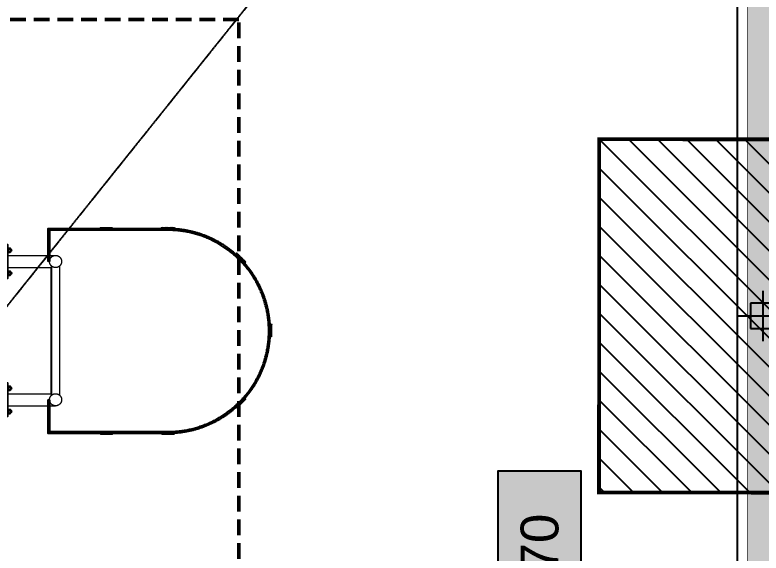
# Model space of a CAD drawing. Header units: centimetres. Extents: x -6122352 to 6876996, y -1694241 to 2592194.
# Drawn here: x 173675 to 176629, y -32541 to -30408 of the extents above; entities that cross this region are included whole.
import ezdxf
from ezdxf.enums import TextEntityAlignment as Align
from ezdxf.xclip import XClip

# ---------------------------------------------------------------- set-up
doc = ezdxf.new("R2010")
doc.units = ezdxf.units.CM
doc.header["$MEASUREMENT"] = 0
doc.header["$XCLIPFRAME"] = 2
doc.header["$PDMODE"] = 66
doc.header["$PDSIZE"] = 100
for name, pattern in [('2. HG-ST XR COL 3A (5V 7V 9V 11V - GF (4M & 5D-E)$0$HIDDEN', [0.375, 0.25, -0.125]), ('AXIS2', [28.574999999999996, 19.05, -3.174999999999999, 3.174999999999999, -3.174999999999999]), ('DASHED2', [0.375, 0.25, -0.125]), ('HIDDEN', [0.375, 0.25, -0.125]), ('XR-Master Plan MONTE CARLO$0$XREF-ROADS LAYOUT PLAN$0$PROPOSED INTERNAL ROAD - Option 01$0$Future road$0$DASHED2', [0.375, 0.25, -0.125])]:
    doc.linetypes.add(name, pattern=pattern)
for name, color, linetype in [('00-XREF', 7, 'Continuous'), ('@MI-FOOTINGS', 7, 'Continuous'), ('@MI-REF LAYER', 7, 'Continuous'), ('@MI-TYPE-02', 6, 'Continuous'), ('B_TH_4', 7, 'Continuous'), ('G-HATCH-COL-WALL', 7, 'Continuous'), ('PANEL-TAGS', 7, 'Continuous')]:
    doc.layers.add(name, color=color, linetype=linetype)
doc.layers.add('08-Compound Wall-2', color=6, linetype='Continuous', lineweight=25, true_color=0xff00ff)
for name, color, linetype, lineweight in [('@ Foundations', 4, 'DASHED2', 50), ('A-ANNO-TEXT', 3, 'Continuous', 25), ('A-FLOR-XREF', 7, 'Continuous', 9), ('A-GRID2', 224, 'AXIS2', 0), ('HARDWARE', 1, 'Continuous', 15)]:
    doc.layers.add(name, color=color, linetype=linetype, lineweight=lineweight)
doc.styles.add('PANELTAG_STYLE', font='arial.ttf')
doc.styles.get("Standard").update_dxf_attribs({"font": 'arial.ttf'})
doc.dimstyles.new('LEADER', dxfattribs={"dimtxt": 0.18, "dimasz": 0.25, "dimexe": 0.18, "dimexo": 0.0625, "dimgap": 0.09, "dimtad": 0, "dimtih": 1, "dimtoh": 1, "dimdec": 4, "dimzin": 0, "dimdsep": 46, "dimtxsty": 'Standard', "dimblk": 'DOT', "dimcen": 0.09, "dimadec": 0, "dimazin": 0, "dimtfac": 1, "dimtdec": 4, "dimtofl": 0, "dimtmove": 0, "dimatfit": 3, "dimldrblk": 'DOT', "dimfxl": 1, "dimtolj": 1, "dimtzin": 0, "dimarcsym": 0})

# ---------------------------------------------------------------- blocks, each defined once
blk = doc.blocks.new('23585-XR-AR-BOUNDARY WALLS AND SETBACKS')
at = {"layer": '08-Compound Wall-2'}
blk.add_lwpolyline([(496495.973413455, 2768983.786159667), (496513.5950819055, 2768967.640515323), (496519.6427699822, 2768974.240856528), (496523.6963717188, 2768978.664658424), (496527.7497715795, 2768983.088258272), (496531.8031700578, 2768987.512056611), (496535.8565700583, 2768991.935856611), (496541.9703225537, 2768998.608210022), (496524.3488342976, 2769014.754286767)], dxfattribs=at)
blk = doc.blocks.new('A$C9d9485f6')
at = {"layer": 'A-ANNO-TEXT', "rotation": 312.4881850805905}
blk.add_blockref('23585-XR-AR-BOUNDARY WALLS AND SETBACKS', (-2377088.534775567, -1504219.252137818), dxfattribs=at)
blk = doc.blocks.new('A$Cbc1183fc')
at = {"layer": 'HARDWARE', "linetype": 'XR-Master Plan MONTE CARLO$0$XREF-ROADS LAYOUT PLAN$0$PROPOSED INTERNAL ROAD - Option 01$0$Future road$0$DASHED2', "ltscale": 0.1}
blk.add_hatch(color=251, dxfattribs=at).paths.add_polyline_path([(2.908533192181494, 4.222381891624536), (1.010416953300592, 4.222381891566329), (1.010416953417007, 14.22390712378547), (2.908533192181494, 14.22390712378547)])
at = {"layer": 'A-GRID2', "color": 251, "linetype": 'XR-Master Plan MONTE CARLO$0$XREF-ROADS LAYOUT PLAN$0$PROPOSED INTERNAL ROAD - Option 01$0$Future road$0$DASHED2', "ltscale": 0.5}
blk.add_line((-47.00038027530536, 9.223144508025143), (106.9078582695802, 9.223144508025143), dxfattribs=at)
at = {"layer": 'HARDWARE', "color": 7, "ltscale": 0.1}
for p, q in [((-44.05500552407466, 12.84869740443537), (-44.68010085099377, 12.22360207769088)), ((-44.68010085099377, 6.222686938242987), (-44.68010085099377, 12.22360207769088)), ((-44.68010085099377, 6.222686938242987), (-44.05500552407466, 5.597591611498501)), ((-44.05500552407466, 12.84869740443537), (-44.05500552407466, 5.597591611498501)), ((-44.05500552407466, 12.84869740443537), (-41.80466234614141, 12.84869740443537)), ((-44.05500552407466, 5.597591611498501), (-41.80466234614141, 5.597591611498501)), ((-40.36631799908355, 14.22390712378547), (-41.80466234614141, 12.78556277696043)), ((-41.80466234614141, 5.660726239264477), (-41.80466234614141, 12.78556277696043)), ((-40.36631799908355, 4.222381891566329), (-41.80466234614141, 5.660726239264477)), ((-41.32521423057187, 13.26501089252997), (-39.11612734466325, 13.26501089252997)), ((-41.32521423057187, 5.181278123403899), (-39.11612734466325, 5.181278123403899)), ((-40.36631799908355, 4.222381891566329), (-40.36631799908355, 14.22390712378547)), ((-39.11612734466325, 14.22390712378547), (-40.36631799908355, 14.22390712378547)), ((-39.11612734466325, 4.222381891566329), (-40.36631799908355, 4.222381891566329)), ((-39.11612734466325, 17.34938375896309), (-38.38891594466986, 18.60895084269578)), ((-39.11612734466325, 17.34938375896309), (-39.11612734466325, 1.096905256097671)), ((-39.11612734466325, 1.096905256097671), (-38.38891594466986, -0.1626618276932277)), ((-31.71709949325304, 18.60895084269578), (-38.38891594466986, 18.60895084269578)), ((-31.71709949325304, 13.91604767570971), (-38.38891594466986, 13.91604767570971)), ((-31.71709949325304, 4.530241340224165), (-38.38891594466986, 4.530241340224165)), ((-30.98988809355069, 17.34938375896309), (-31.71709949325304, 18.60895084269578)), ((-30.98988809355069, 1.096905256097671), (-31.71709949325304, -0.1626618276932277)), ((-30.98988809355069, 19.84976506739622), (-30.98988809355069, -1.403476052044425)), ((-28.98958304652479, 19.84976506739622), (-30.98988809355069, 19.84976506739622)), ((-28.98958304652479, 19.84976506739622), (-28.98958304652479, -1.403476052044425)), ((-31.71709949325304, -0.1626618276932277), (-38.38891594466986, -0.1626618276932277)), ((-28.98958304652479, -1.403476052044425), (-30.98988809355069, -1.403476052044425))]:
    blk.add_line(p, q, dxfattribs=at)
at = {"layer": 'HARDWARE', "color": 251, "linetype": 'XR-Master Plan MONTE CARLO$0$XREF-ROADS LAYOUT PLAN$0$PROPOSED INTERNAL ROAD - Option 01$0$Future road$0$DASHED2', "ltscale": 0.1}
for p, q in [((72.75557183974888, 14.22390712378547), (-28.98958304652479, 14.22390712378547)), ((-28.98958304652479, 13.26501089252997), (1.010416953475215, 13.26501089252997)), ((-28.98958304652479, 5.181278123403899), (1.010416953475215, 5.181278123403899)), ((72.75557183974888, 4.222381891566329), (-28.98958304652479, 4.222381891566329)), ((1.010416953475215, 14.22390712378547), (1.010416953475215, 4.222381891566329)), ((72.75557183974888, 4.222381891566329), (72.75557183974888, 14.22390712378547)), ((77.89883993775584, 12.99673248000909), (73.13906532223336, 12.99673248000909)), ((77.89883993775584, 5.449569037242327), (73.13906532223336, 5.449569037242327)), ((87.31861020310316, 14.69050327996956), (77.89883993775584, 14.25454929738771)), ((77.89883993775584, 11.55062444781652), (77.89883993775584, 14.2545868033194)), ((77.89883993775584, 14.16024741646834), (77.89883993775584, 4.286041599465534)), ((79.57415167271392, 11.63842533819843), (77.89883993775584, 11.55062444781652)), ((79.57415167271392, 10.41553884814493), (77.89883993775584, 10.50332723610336)), ((90.42035696917446, 3.629816524975467), (77.89883993775584, 4.286041599465534)), ((89.94517450395506, 5.982975382183213), (87.21389923489187, 6.126122211862821)), ((87.43754709063796, 14.80005748727126), (87.4771506304387, 15.10707930783974)), ((89.37730540370103, 14.86197943036677), (87.4771506304387, 15.10707930783974)), ((91.2960905188811, 12.14092696976149), (87.53484942938667, 11.94380940945121)), ((87.61943982954836, 6.104868971277028), (88.60430127097061, 6.871373362664599)), ((88.51878447993658, 5.239612018805929), (87.61943982954836, 6.104868971277028)), ((91.54596987529658, 9.904885973141063), (87.72365947323851, 10.105204021791)), ((88.48233517084736, 13.79382903676014), (88.40547594963573, 15.45451979286736)), ((88.63406080874847, 7.439234961464535), (88.49653483601287, 4.81505977519555)), ((89.5036446704762, 6.006116410484537), (88.51878447993658, 5.239612018805929)), ((88.60430127097061, 6.871373362664599), (89.5036446704762, 6.006116410484537)), ((92.38743944931775, 14.92510155693162), (89.4962622950552, 14.79129365098197)), ((92.45013651053887, 12.50725783529924), (91.2960905188811, 12.14092696976149)), ((92.96129321167246, 9.492273050069343), (91.54596987529658, 9.904885973141063)), ((92.38743944931775, 14.92510155693162), (92.49885143950814, 15.43394165439531)), ((92.55657524225535, 14.18667644646484), (92.38743944931775, 14.92510155693162)), ((93.64979320799466, 12.87235101213446), (92.45013651053887, 12.50725783529924)), ((92.55657524225535, 14.18667644646484), (92.49885143950814, 15.43394165439531)), ((93.39265149418497, 14.97162115009269), (92.49885143950814, 15.43394165439531)), ((92.76186779944692, 8.090846832608804), (92.58651480817934, 4.744911576795857)), ((94.39027488173451, 9.027764712343924), (92.96129321167246, 9.492273050069343)), ((95.53774987155339, 15.07089879049454), (93.39265149418497, 14.97162115009269)), ((93.52420280541992, 3.855013367603533), (94.4000251184334, 4.175437232188415)), ((94.780859445862, 13.36900175112532), (93.64979320799466, 12.87235101213446)), ((95.44022499938728, 8.025586879928596), (94.39027488173451, 9.027764712343924)), ((94.4000251184334, 4.175437232188415), (95.14445989456726, 4.796581957198214)), ((99.51018816855503, 4.223144507675897), (94.48030861187726, 4.223144507675897)), ((95.58035636960994, 14.2579248114489), (94.780859445862, 13.36900175112532)), ((95.14445989456726, 4.796581957198214), (95.58906519698212, 5.635622410394717)), ((95.70576424361207, 6.581304127234034), (95.44022499938728, 8.025586879928596)), ((95.58035636960994, 14.2579248114489), (95.53774987155339, 15.07089879049454)), ((99.51018816855503, 14.2231445076759), (95.55813798075542, 14.2231445076759)), ((95.58906519698212, 5.635622410394717), (95.70576424361207, 6.581304127234034)), ((95.78166081814561, 4.223144507675897), (95.78166081814561, 14.2231445076759)), ((99.51018816855503, 14.2231445076759), (99.51018816855503, 4.223144507675897)), ((99.51018816855503, 14.2231445076759), (101.0104169534752, 12.72291572275572)), ((101.0104169534752, 5.723373293178156), (99.51018816855503, 4.223144507675897)), ((101.0104169534752, 12.72291572275572), (101.0104169534752, 5.723373293178156))]:
    blk.add_line(p, q, dxfattribs=at)
at = {"layer": 'HARDWARE', "color": 7, "ltscale": 0.1}
for centre, radius, start, end in [((-34.96694084443152, 16.26250551029807), 4.149186500949668, 145.5615300131429, 214.438469986857), ((-23.61019831587328, 9.223144507792313), 15.50592840411255, 162.3830300116464, 197.6169699883536), ((-34.96694084443152, 2.183796006895136), 4.149186500949668, 145.5615300131429, 214.438469986857), ((-35.13907465746161, 16.26250551029807), 4.149186500949668, 325.5615300131429, 34.43846901578785), ((-46.49581712350482, 9.223144507792313), 15.50592840411255, 342.3830300116463, 17.61696900850052), ((-35.13907465746161, 2.183796006895136), 4.149186500949668, 325.5615300131429, 34.43846901578785)]:
    blk.add_arc(centre, radius, start, end, dxfattribs=at)
at = {"layer": 'HARDWARE', "color": 251, "linetype": 'XR-Master Plan MONTE CARLO$0$XREF-ROADS LAYOUT PLAN$0$PROPOSED INTERNAL ROAD - Option 01$0$Future road$0$DASHED2', "ltscale": 0.1}
for centre, radius, start, end in [((73.13906532136025, 13.38021596067119), 0.3834940703464925, 180, 270), ((73.13906532136025, 5.066073054389562), 0.3834940703464925, 90, 180), ((79.48170132358791, 11.02698209305527), 0.6183947677033078, 278.597939997401, 81.40205939544926), ((87.8244660954224, 11.04454727156553), 0.944741635601313, 107.8518299985358, 263.874750001431), ((87.3127943155705, 14.81615994236199), 0.1257860573740003, 272.6498300045417, 352.6498329959001), ((88.11186367354821, 21.01901837886544), 6.360934167473221, 263.7923700016446, 281.5072999921803), ((89.49044765718281, 14.91693781095091), 0.1257860573740003, 205.9098599996503, 272.6498300045417), ((91.0746554993093, 16.1145954534295), 12.5019065407724, 267.0000099984271, 281.2992799952244), ((103.0011480393587, 5.87665916926926), 10.47594583176023, 167.7980399877807, 186.2019600094219), ((89.5532334826421, 18.22342955146451), 5.031442169940947, 306.6492599996699, 319.7369400049474), ((91.50133056694176, 6.479338577250019), 2.045942006160019, 302.0330500080299, 51.96694999488927)]:
    blk.add_arc(centre, radius, start, end, dxfattribs=at)
blk = doc.blocks.new('A$Ce8294b64')
at = {"layer": 'G-HATCH-COL-WALL'}
h = blk.add_hatch(dxfattribs=at)
h.set_pattern_fill('ANSI31', color=1, angle=-180)
h.set_pattern_definition([(224.9999999999997, (514377.9856902729, 2792684.258597666), (0.08838834764831767, -0.08838834764831849), [])])
h.paths.add_polyline_path([(181.9881294774241, 205.7581931389868), (181.9881294774241, 201.7581931389868), (131.9881294774241, 201.7581931389868), (131.9881294774241, 205.7581931389868)])
h = blk.add_hatch(dxfattribs=at)
h.set_pattern_fill('ANSI31', color=1, angle=-180)
h.set_pattern_definition([(224.9999999999999, (87727.86580790632, 154293.1558632633), (0.0883883476483184, -0.08838834764831849), [])])
h.paths.add_polyline_path([(425.9516046088538, 201.7581931389868), (425.9516046093195, 205.7581931389868), (375.9516046093195, 205.7581931389868), (375.9516046093195, 201.7581931389868)])
h = blk.add_hatch(dxfattribs=at)
h.set_pattern_fill('ANSI31', color=1, angle=-135)
h.set_pattern_definition([(270, (-1611104.543122334, 2338274.30322408), (0.1249999999999993, -6.335847910278488e-16), [])])
h.paths.add_polyline_path([(-115.5359028750681, 102.3425361735281), (-112.707475749834, 99.51410904910881), (-148.0628148094402, 64.15876998979365), (-150.8912419346743, 66.98719711432932)])
h = blk.add_hatch(dxfattribs=at)
h.set_pattern_fill('ANSI31', color=1, angle=-90.00000000000001)
h.set_pattern_definition([(315, (-2792731.507303426, 514016.4557539099), (0.08838834764831846, 0.08838834764831843), [])])
h.paths.add_polyline_path([(-253.0068988991552, -179.5418068611179), (-249.0068988991552, -179.5418068611179), (-249.0068988991552, -229.5418068611179), (-253.0068988991552, -229.5418068610015)])
h = blk.add_hatch(dxfattribs=at)
h.set_pattern_fill('ANSI31', color=1, angle=-44.99999999999999)
h.set_pattern_definition([(360, (-2338322.851929822, -1611465.078030313), (7.847327871527068e-17, 0.1249999999999999), [])])
h.paths.add_polyline_path([(-150.8912419342087, -476.0708108367398), (-148.0628148094402, -473.2423837120296), (-112.707475749834, -508.5977227713447), (-115.5359028746025, -511.4261498959968)])
h = blk.add_hatch(dxfattribs=at)
h.set_pattern_fill('ANSI31', color=1, angle=2.544443745170813e-14)
h.set_pattern_definition([(44.99999999999994, (-514065.0044596778, -2793090.97261426), (-0.0883883476483182, 0.0883883476483184), [])])
h.paths.add_polyline_path([(130.9931011008448, -612.4722097327176), (130.9931011008448, -608.4722097327176), (180.9931011008448, -608.4722097327176), (180.9931011008448, -612.4722097327176)])
h = blk.add_hatch(dxfattribs=at)
h.set_pattern_fill('ANSI31', color=1, angle=-180)
h.set_pattern_definition([(224.9999999999999, (87727.86580790632, 154295.4558632633), (0.0883883476483184, -0.08838834764831849), [])])
h.paths.add_polyline_path([(425.9516046088538, -608.2418068610132), (425.9516046093195, -612.2418068610132), (375.9516046093195, -612.2418068610132), (375.9516046093195, -608.2418068610132)])
at = {"color": 1}
for p, q in [((626.0195874855272, 93.45819313905668), (602.0195874855272, 93.45819313905668)), ((790.9565762332059, 93.45819313888205), (632.0195874855272, 93.45819313905668)), ((626.0195874855272, 69.45819313894026), (632.0195874855272, 69.45819313894026)), ((585.5195874855272, 52.02976808103267), (585.5195874855272, -460.8133818031056)), ((618.5195874855272, 52.02976808103267), (618.5195874855272, -460.8133818031056)), ((790.9565762332059, 45.45819313882384), (618.7665554545238, 45.45819313876564)), ((791.0218745744205, -454.2418068608968), (618.5195874855272, -454.2418068608968)), ((625.9078791709035, -478.2418068610132), (632.0195874855272, -478.2418068610132)), ((626.0195874855272, -502.2418068610714), (602.0195874855272, -502.2418068610714)), ((791.0218745744205, -502.241806860955), (632.0195874855272, -502.2418068610714))]:
    blk.add_line(p, q, dxfattribs=at)
for points in [[(181.9881294774241, 205.7581931389868), (181.9881294774241, 201.7581931389868), (131.9881294774241, 201.7581931389868), (131.9881294774241, 205.7581931389868)], [(425.9516046093195, 205.7581931389868), (425.9516046088538, 201.7581931389868), (375.9516046093195, 201.7581931389868), (375.9516046093195, 205.7581931389868)], [(-115.5359028750681, 102.3425361735281), (-112.707475749834, 99.51410904910881), (-148.0628148094402, 64.15876998979365), (-150.8912419346743, 66.98719711432932)], [(-253.0068988991552, -179.5418068611179), (-249.0068988991552, -179.5418068611179), (-249.0068988991552, -229.5418068611179), (-253.0068988991552, -229.5418068610015)], [(-150.8912419342087, -476.0708108367398), (-148.0628148094402, -473.2423837120296), (-112.707475749834, -508.5977227713447), (-115.5359028746025, -511.4261498959968)], [(130.9931011008448, -612.4722097327176), (130.9931011008448, -608.4722097327176), (180.9931011008448, -608.4722097327176), (180.9931011008448, -612.4722097327176)], [(425.9516046093195, -612.2418068610132), (425.9516046088538, -608.2418068610132), (375.9516046093195, -608.2418068610132), (375.9516046093195, -612.2418068610132)]]:
    blk.add_lwpolyline(points, close=True, dxfattribs=at)
for centre in [(602.0195874855272, 69.45819313894026), (602.0195874855272, -478.2418068610132)]:
    blk.add_circle(centre, 24, dxfattribs=at)
at = {"layer": '00-XREF', "color": 1, "flags": 128}
for points in [[(632.0195874855272, 69.45819313894026), (632.0195874855272, 201.733335086843), (423.9516046093195, 201.7581931389868), (156.9881294774241, 201.7581931389868, 0.9999999999999999), (156.9881294774241, -608.2418068610132), (424.5661017889506, -608.2418068610132), (632.0195874855272, -608.2418068610132), (632.0195874855272, -478.241806860955)], [(626.0195874855272, 69.45819313894026), (626.0195874855272, 195.7581931392197), (420.686456619238, 195.7581931389868), (156.9881294774241, 195.7581931389868, 1), (156.9881294774241, -602.2418068610132), (421.3009537988692, -602.2418068610132), (626.0195874855272, -602.2418068610132), (626.0195874855272, -478.0449050011812)]]:
    blk.add_lwpolyline(points, format="xyb", dxfattribs=at)
at = {"layer": '00-XREF', "color": 1}
for points in [[(800.9565762332059, 3.952243700157851), (800.9565762332059, 134.9641425777227), (790.9565762332059, 134.9641425777227), (790.9565762332059, 3.952243700157851)], [(801.0218745744205, -543.7477562997956), (801.0218745744205, -412.7358574222308), (791.0218745744205, -412.7358574222308), (791.0218745744205, -543.7477562997956)]]:
    blk.add_lwpolyline(points, close=True, dxfattribs=at)
at = {"color": 1, "xscale": -1, "rotation": 180}
for p in [(819.9461592797306, 125.5012669930293), (819.9461592797306, 33.17538820783375), (820.0114576209453, -422.4563273322419), (819.9461592797306, -513.4682262098067)]:
    blk.add_blockref('A$Cbc1183fc', p, dxfattribs=at)
blk = doc.blocks.new('A$Cbed221a8')
at = {"linetype": 'HIDDEN'}
for points in [[(1628.115227677878, 13299.16522183403), (1630.013343916758, 13299.16522183409), (1630.013343916642, 13289.16369660187), (1628.115227677878, 13289.16369660187)], [(1628.115227677878, 13206.83934304884), (1630.013343916758, 13206.83934304889), (1630.013343916642, 13196.83781781667), (1628.115227677878, 13196.83781781667)], [(1628.049929336663, 12751.20762750876), (1629.948045575544, 12751.20762750882), (1629.948045575427, 12741.2061022766), (1628.049929336663, 12741.2061022766)], [(1628.115227677878, 12660.1957286312), (1630.013343916758, 12660.19572863125), (1630.013343916642, 12650.19420339903), (1628.115227677878, 12650.19420339903)]]:
    blk.add_hatch(color=1, dxfattribs=at).paths.add_polyline_path(points)
at = {"color": 1, "linetype": 'HIDDEN'}
for p, q in [((1678.024141145364, 13294.16445921763), (1524.115902600479, 13294.16445921763)), ((1530.013343916584, 13297.66423043248), (1531.513572701504, 13299.16445921798)), ((1530.013343916584, 13290.6646880029), (1530.013343916584, 13297.66423043248)), ((1531.513572701504, 13289.16445921798), (1531.513572701504, 13299.16445921798)), ((1531.513572701504, 13299.16445921798), (1536.543452258182, 13299.16445921798)), ((1535.242100051913, 13299.16445921798), (1535.242100051913, 13289.16445921798)), ((1535.434695673077, 13297.75198131526), (1535.317996626447, 13296.80629959842)), ((1535.317996626447, 13296.80629959842), (1535.583535870672, 13295.36201684573)), ((1535.879300975492, 13298.59102176846), (1535.434695673077, 13297.75198131526)), ((1535.583535870672, 13295.36201684573), (1536.633485988325, 13294.35983901331)), ((1536.623735751626, 13299.21216649347), (1535.879300975492, 13298.59102176846)), ((1537.499558064639, 13299.53259035805), (1536.623735751626, 13299.21216649347)), ((1536.633485988325, 13294.35983901331), (1538.062467658387, 13293.89533067559)), ((1538.062467658387, 13293.89533067559), (1539.477790994762, 13293.48271775251)), ((1538.261893070612, 13295.29675689305), (1538.43724606188, 13298.64269214886)), ((1539.477790994762, 13293.48271775251), (1543.300101396821, 13293.28239970386)), ((1540.603403900885, 13299.75778720068), (1553.124920932303, 13299.10156212619)), ((1541.078586366104, 13297.40462834347), (1543.809861635167, 13297.26148151379)), ((1541.520116199583, 13297.38148731517), (1542.504976390122, 13298.14799170685)), ((1542.419459599088, 13296.51623036299), (1541.520116199583, 13297.38148731517)), ((1542.389700061311, 13295.94836876419), (1542.527226034046, 13298.57254395046)), ((1543.404321040511, 13297.28273475438), (1542.419459599088, 13296.51623036299)), ((1542.504976390122, 13298.14799170685), (1543.404321040511, 13297.28273475438)), ((1551.449609197345, 13292.97206487751), (1553.124920932303, 13292.88427648955)), ((1553.124920932303, 13289.22735630919), (1553.124920932303, 13299.10156212619)), ((1553.124920932303, 13297.93803468841), (1557.884695547826, 13297.93803468841)), ((1558.26818903031, 13299.16522183409), (1660.013343916584, 13299.16522183409)), ((1558.26818903031, 13299.16522183409), (1558.26818903031, 13289.16369660187)), ((1630.013343916584, 13289.16369660187), (1630.013343916584, 13299.16522183409)), ((1660.013343916584, 13298.20632560225), (1630.013343916584, 13298.20632560225)), ((1660.013343916584, 13283.53783865826), (1660.013343916584, 13304.7910797777)), ((1660.013343916584, 13304.7910797777), (1662.01364896361, 13304.7910797777)), ((1662.01364896361, 13283.53783865826), (1662.01364896361, 13304.7910797777)), ((1662.01364896361, 13302.29069846956), (1662.740860363312, 13303.55026555335)), ((1662.740860363312, 13303.55026555335), (1669.412676814729, 13303.55026555335)), ((1662.740860363312, 13298.85736238543), (1669.412676814729, 13298.85736238543)), ((1670.139888214722, 13302.29069846956), (1669.412676814729, 13303.55026555335)), ((1670.139888214722, 13286.03821996669), (1670.139888214722, 13302.29069846956)), ((1670.139888214722, 13299.16522183409), (1671.390078869143, 13299.16522183409)), ((1672.348975100631, 13298.20632560225), (1670.139888214722, 13298.20632560225)), ((1671.390078869143, 13299.16522183409), (1671.390078869143, 13289.16369660187)), ((1671.390078869143, 13299.16522183409), (1672.8284232162, 13297.72687748639)), ((1675.078766394134, 13297.79001211416), (1672.8284232162, 13297.79001211416)), ((1672.8284232162, 13297.72687748639), (1672.8284232162, 13290.6020409487)), ((1675.078766394134, 13290.53890632122), (1675.078766394134, 13297.79001211416)), ((1675.703861721053, 13297.16491678741), (1675.078766394134, 13297.79001211416)), ((1675.703861721053, 13297.16491678741), (1675.703861721053, 13291.16400164797)), ((1531.513572701504, 13289.16445921798), (1530.013343916584, 13290.6646880029)), ((1531.513572701504, 13289.16445921798), (1535.465622889304, 13289.16445921798)), ((1535.443404500449, 13289.12967891421), (1536.242901424197, 13290.01860197453)), ((1535.443404500449, 13289.12967891421), (1535.486010998506, 13288.31670493516)), ((1535.486010998506, 13288.31670493516), (1537.631109375874, 13288.41598257556)), ((1536.242901424197, 13290.01860197453), (1537.373967662064, 13290.51525271352)), ((1537.373967662064, 13290.51525271352), (1538.57362435952, 13290.88034589036)), ((1537.631109375874, 13288.41598257556), (1538.524909430551, 13287.95366207126)), ((1538.467185627804, 13289.20092727919), (1538.524909430551, 13287.95366207126)), ((1538.467185627804, 13289.20092727919), (1538.636321420741, 13288.46250216872)), ((1538.636321420741, 13288.46250216872), (1538.524909430551, 13287.95366207126)), ((1538.57362435952, 13290.88034589036), (1539.727670351178, 13291.24667675589)), ((1538.636321420741, 13288.46250216872), (1541.527498575004, 13288.59631007467)), ((1539.727670351178, 13291.24667675589), (1543.488911440672, 13291.4437943162)), ((1541.646455466358, 13288.52562429529), (1543.54661023962, 13288.28052441782)), ((1542.541425699212, 13289.5937746889), (1542.618284920423, 13287.93308393279)), ((1543.586213779421, 13288.58754623838), (1543.54661023962, 13288.28052441782)), ((1543.705150666956, 13288.69710044569), (1553.124920932303, 13289.13305442827)), ((1551.449609197345, 13291.74917838746), (1553.124920932303, 13291.83697927784)), ((1553.124920932303, 13291.83697927784), (1553.124920932303, 13289.13301692234)), ((1553.124920932303, 13290.39087124565), (1557.884695547826, 13290.39087124565)), ((1558.26818903031, 13289.16369660187), (1660.013343916584, 13289.16369660187)), ((1660.013343916584, 13290.12259283313), (1630.013343916584, 13290.12259283313)), ((1660.013343916584, 13283.53783865826), (1662.01364896361, 13283.53783865826)), ((1662.01364896361, 13286.03821996669), (1662.740860363312, 13284.77865288296)), ((1662.740860363312, 13289.47155604995), (1669.412676814729, 13289.47155604995)), ((1662.740860363312, 13284.77865288296), (1669.412676814729, 13284.77865288296)), ((1670.139888214722, 13286.03821996669), (1669.412676814729, 13284.77865288296)), ((1672.348975100631, 13290.12259283313), (1670.139888214722, 13290.12259283313)), ((1670.139888214722, 13289.16369660187), (1671.390078869143, 13289.16369660187)), ((1671.390078869143, 13289.16369660187), (1672.8284232162, 13290.6020409487)), ((1675.078766394134, 13290.53890632122), (1672.8284232162, 13290.53890632122)), ((1675.078766394134, 13290.53890632122), (1675.703861721053, 13291.16400164797)), ((1530.013343916584, 13205.33835164728), (1531.513572701504, 13206.83858043278)), ((1530.013343916584, 13198.3388092177), (1530.013343916584, 13205.33835164728)), ((1531.513572701504, 13196.83858043278), (1531.513572701504, 13206.83858043278)), ((1531.513572701504, 13206.83858043278), (1536.543452258182, 13206.83858043278)), ((1535.242100051913, 13206.83858043278), (1535.242100051913, 13196.83858043278)), ((1535.434695673077, 13205.42610253007), (1535.317996626447, 13204.48042081323)), ((1535.317996626447, 13204.48042081323), (1535.583535870672, 13203.03613806053)), ((1535.879300975492, 13206.26514298326), (1535.434695673077, 13205.42610253007)), ((1536.623735751626, 13206.88628770827), (1535.879300975492, 13206.26514298326)), ((1537.499558064639, 13207.20671157286), (1536.623735751626, 13206.88628770827)), ((1538.261893070612, 13202.97087810785), (1538.43724606188, 13206.31681336366)), ((1540.603403900885, 13207.43190841548), (1553.124920932303, 13206.77568334099)), ((1541.078586366104, 13205.07874955828), (1543.809861635167, 13204.9356027286)), ((1541.520116199583, 13205.05560852998), (1542.504976390122, 13205.82211292165)), ((1542.419459599088, 13204.1903515778), (1541.520116199583, 13205.05560852998)), ((1542.389700061311, 13203.622489979), (1542.527226034046, 13206.24666516526)), ((1543.404321040511, 13204.95685596918), (1542.419459599088, 13204.1903515778)), ((1542.504976390122, 13205.82211292165), (1543.404321040511, 13204.95685596918)), ((1553.124920932303, 13196.90147752399), (1553.124920932303, 13206.77568334099)), ((1553.124920932303, 13205.61215590322), (1557.884695547826, 13205.61215590322)), ((1558.26818903031, 13206.83934304889), (1660.013343916584, 13206.83934304889)), ((1558.26818903031, 13206.83934304889), (1558.26818903031, 13196.83781781667)), ((1630.013343916584, 13196.83781781667), (1630.013343916584, 13206.83934304889)), ((1660.013343916584, 13205.88044681706), (1630.013343916584, 13205.88044681706)), ((1660.013343916584, 13191.21195987306), (1660.013343916584, 13212.4652009925)), ((1660.013343916584, 13212.4652009925), (1662.01364896361, 13212.4652009925)), ((1662.01364896361, 13191.21195987306), (1662.01364896361, 13212.4652009925)), ((1662.01364896361, 13209.96481968436), (1662.740860363312, 13211.22438676815)), ((1662.740860363312, 13211.22438676815), (1669.412676814729, 13211.22438676815)), ((1662.740860363312, 13206.53148360024), (1669.412676814729, 13206.53148360024)), ((1670.139888214722, 13209.96481968436), (1669.412676814729, 13211.22438676815)), ((1670.139888214722, 13193.7123411815), (1670.139888214722, 13209.96481968436)), ((1670.139888214722, 13206.83934304889), (1671.390078869143, 13206.83934304889)), ((1672.348975100631, 13205.88044681706), (1670.139888214722, 13205.88044681706)), ((1671.390078869143, 13206.83934304889), (1671.390078869143, 13196.83781781667)), ((1671.390078869143, 13206.83934304889), (1672.8284232162, 13205.4009987012)), ((1675.078766394134, 13205.46413332896), (1672.8284232162, 13205.46413332896)), ((1672.8284232162, 13205.4009987012), (1672.8284232162, 13198.2761621635)), ((1675.078766394134, 13198.21302753603), (1675.078766394134, 13205.46413332896)), ((1675.703861721053, 13204.83903800222), (1675.078766394134, 13205.46413332896)), ((1675.703861721053, 13204.83903800222), (1675.703861721053, 13198.83812286277)), ((1678.024141145364, 13201.83858043244), (1524.115902600479, 13201.83858043244)), ((1531.513572701504, 13196.83858043278), (1530.013343916584, 13198.3388092177)), ((1531.513572701504, 13196.83858043278), (1535.465622889304, 13196.83858043278)), ((1535.443404500449, 13196.80380012901), (1536.242901424197, 13197.69272318934)), ((1535.443404500449, 13196.80380012901), (1535.486010998506, 13195.99082614997)), ((1535.486010998506, 13195.99082614997), (1537.631109375874, 13196.09010379037)), ((1535.583535870672, 13203.03613806053), (1536.633485988325, 13202.03396022812)), ((1536.242901424197, 13197.69272318934), (1537.373967662064, 13198.18937392833)), ((1536.633485988325, 13202.03396022812), (1538.062467658387, 13201.56945189039)), ((1537.373967662064, 13198.18937392833), (1538.57362435952, 13198.55446710516)), ((1537.631109375874, 13196.09010379037), (1538.524909430551, 13195.62778328607)), ((1538.062467658387, 13201.56945189039), (1539.477790994762, 13201.15683896732)), ((1538.467185627804, 13196.875048494), (1538.524909430551, 13195.62778328607)), ((1538.467185627804, 13196.875048494), (1538.636321420741, 13196.13662338353)), ((1538.636321420741, 13196.13662338353), (1538.524909430551, 13195.62778328607)), ((1538.57362435952, 13198.55446710516), (1539.727670351178, 13198.9207979707)), ((1538.636321420741, 13196.13662338353), (1541.527498575004, 13196.27043128948)), ((1539.477790994762, 13201.15683896732), (1543.300101396821, 13200.95652091867)), ((1539.727670351178, 13198.9207979707), (1543.488911440672, 13199.11791553101)), ((1541.646455466358, 13196.19974551009), (1543.54661023962, 13195.95464563262)), ((1542.541425699212, 13197.2678959037), (1542.618284920423, 13195.60720514759)), ((1543.586213779421, 13196.26166745319), (1543.54661023962, 13195.95464563262)), ((1543.705150666956, 13196.37122166049), (1553.124920932303, 13196.80717564307)), ((1551.449609197345, 13200.64618609232), (1553.124920932303, 13200.55839770436)), ((1551.449609197345, 13199.42329960226), (1553.124920932303, 13199.51110049264)), ((1553.124920932303, 13199.51110049264), (1553.124920932303, 13196.80713813714)), ((1553.124920932303, 13198.06499246045), (1557.884695547826, 13198.06499246045)), ((1558.26818903031, 13196.83781781667), (1660.013343916584, 13196.83781781667)), ((1660.013343916584, 13197.79671404793), (1630.013343916584, 13197.79671404793)), ((1660.013343916584, 13191.21195987306), (1662.01364896361, 13191.21195987306)), ((1662.01364896361, 13193.7123411815), (1662.740860363312, 13192.45277409776)), ((1662.740860363312, 13197.14567726475), (1669.412676814729, 13197.14567726475)), ((1662.740860363312, 13192.45277409776), (1669.412676814729, 13192.45277409776)), ((1670.139888214722, 13193.7123411815), (1669.412676814729, 13192.45277409776)), ((1672.348975100631, 13197.79671404793), (1670.139888214722, 13197.79671404793)), ((1670.139888214722, 13196.83781781667), (1671.390078869143, 13196.83781781667)), ((1671.390078869143, 13196.83781781667), (1672.8284232162, 13198.2761621635)), ((1675.078766394134, 13198.21302753603), (1672.8284232162, 13198.21302753603)), ((1675.078766394134, 13198.21302753603), (1675.703861721053, 13198.83812286277)), ((1529.948045575369, 12749.70663610721), (1531.448274360289, 12751.20686489271)), ((1529.948045575369, 12742.70709367763), (1529.948045575369, 12749.70663610721)), ((1531.448274360289, 12741.20686489271), (1529.948045575369, 12742.70709367763)), ((1531.448274360289, 12741.20686489271), (1531.448274360289, 12751.20686489271)), ((1531.448274360289, 12751.20686489271), (1536.478153916967, 12751.20686489271)), ((1531.448274360289, 12741.20686489271), (1535.400324548089, 12741.20686489271)), ((1535.176801710699, 12751.20686489271), (1535.176801710699, 12741.20686489271)), ((1535.369397331862, 12749.79438698999), (1535.252698285232, 12748.84870527315)), ((1535.252698285232, 12748.84870527315), (1535.518237529457, 12747.40442252046)), ((1535.814002634277, 12750.63342744319), (1535.369397331862, 12749.79438698999)), ((1535.378106159234, 12741.17208458894), (1536.177603082982, 12742.06100764926)), ((1535.378106159234, 12741.17208458894), (1535.420712657291, 12740.35911060989)), ((1535.420712657291, 12740.35911060989), (1537.565811034659, 12740.45838825029)), ((1535.518237529457, 12747.40442252046), (1536.56818764711, 12746.40224468804)), ((1536.558437410411, 12751.2545721682), (1535.814002634277, 12750.63342744319)), ((1536.177603082982, 12742.06100764926), (1537.30866932085, 12742.55765838825)), ((1537.434259723424, 12751.57499603278), (1536.558437410411, 12751.2545721682)), ((1536.56818764711, 12746.40224468804), (1537.997169317172, 12745.93773635032)), ((1537.30866932085, 12742.55765838825), (1538.508326018306, 12742.92275156509)), ((1537.565811034659, 12740.45838825029), (1538.459611089336, 12739.99606774599)), ((1537.997169317172, 12745.93773635032), (1539.412492653548, 12745.52512342724)), ((1538.196594729397, 12747.33916256778), (1538.371947720665, 12750.68509782359)), ((1538.401887286589, 12741.24333295392), (1538.459611089336, 12739.99606774599)), ((1538.401887286589, 12741.24333295392), (1538.571023079527, 12740.50490784345)), ((1538.571023079527, 12740.50490784345), (1538.459611089336, 12739.99606774599)), ((1538.508326018306, 12742.92275156509), (1539.662372009963, 12743.28908243062)), ((1538.571023079527, 12740.50490784345), (1541.462200233789, 12740.6387157494)), ((1539.412492653548, 12745.52512342724), (1543.234803055606, 12745.32480537859)), ((1539.662372009963, 12743.28908243062), (1543.423613099458, 12743.48619999093)), ((1540.53810555967, 12751.80019287541), (1553.059622591089, 12751.14396780092)), ((1541.013288024889, 12749.4470340182), (1543.744563293953, 12749.30388718852)), ((1541.454817858368, 12749.4238929899), (1542.439678048908, 12750.19039738158)), ((1542.354161257874, 12748.55863603772), (1541.454817858368, 12749.4238929899)), ((1541.581157125143, 12740.56802997002), (1543.481311898406, 12740.32293009254)), ((1542.324401720096, 12747.99077443892), (1542.461927692832, 12750.61494962519)), ((1543.339022699296, 12749.32514042911), (1542.354161257874, 12748.55863603772)), ((1542.439678048908, 12750.19039738158), (1543.339022699296, 12749.32514042911)), ((1542.476127357997, 12741.63618036362), (1542.552986579209, 12739.97548960752)), ((1543.520915438206, 12740.62995191311), (1543.481311898406, 12740.32293009254)), ((1543.639852325741, 12740.73950612042), (1553.059622591089, 12741.175460103)), ((1551.38431085613, 12745.01447055224), (1553.059622591089, 12744.92668216428)), ((1551.38431085613, 12743.79158406219), (1553.059622591089, 12743.87938495257)), ((1553.059622591089, 12741.26976198392), (1553.059622591089, 12751.14396780092)), ((1553.059622591089, 12749.98044036314), (1557.819397206611, 12749.98044036314)), ((1553.059622591089, 12743.87938495257), (1553.059622591089, 12741.17542259707)), ((1553.059622591089, 12742.43327692038), (1557.819397206611, 12742.43327692038)), ((1558.202890689096, 12751.20762750882), (1659.948045575369, 12751.20762750882)), ((1558.202890689096, 12751.20762750882), (1558.202890689096, 12741.2061022766)), ((1558.202890689096, 12741.2061022766), (1659.948045575369, 12741.2061022766)), ((1629.948045575369, 12741.2061022766), (1629.948045575369, 12751.20762750882)), ((1659.948045575369, 12750.24873127698), (1629.948045575369, 12750.24873127698)), ((1659.948045575369, 12742.16499850785), (1629.948045575369, 12742.16499850785)), ((1659.948045575369, 12735.58024433299), (1659.948045575369, 12756.83348545243)), ((1659.948045575369, 12756.83348545243), (1661.948350622395, 12756.83348545243)), ((1659.948045575369, 12735.58024433299), (1661.948350622395, 12735.58024433299)), ((1661.948350622395, 12735.58024433299), (1661.948350622395, 12756.83348545243)), ((1661.948350622395, 12754.33310414429), (1662.675562022097, 12755.59267122808)), ((1661.948350622395, 12738.08062564142), (1662.675562022097, 12736.82105855769)), ((1662.675562022097, 12755.59267122808), (1669.347378473514, 12755.59267122808)), ((1662.675562022097, 12750.89976806016), (1669.347378473514, 12750.89976806016)), ((1662.675562022097, 12741.51396172468), (1669.347378473514, 12741.51396172468)), ((1662.675562022097, 12736.82105855769), (1669.347378473514, 12736.82105855769)), ((1670.074589873508, 12754.33310414429), (1669.347378473514, 12755.59267122808)), ((1670.074589873508, 12738.08062564142), (1669.347378473514, 12736.82105855769)), ((1670.074589873508, 12738.08062564142), (1670.074589873508, 12754.33310414429)), ((1670.074589873508, 12751.20762750882), (1671.324780527928, 12751.20762750882)), ((1672.283676759416, 12750.24873127698), (1670.074589873508, 12750.24873127698)), ((1672.283676759416, 12742.16499850785), (1670.074589873508, 12742.16499850785)), ((1670.074589873508, 12741.2061022766), (1671.324780527928, 12741.2061022766)), ((1671.324780527928, 12751.20762750882), (1671.324780527928, 12741.2061022766)), ((1671.324780527928, 12751.20762750882), (1672.763124874986, 12749.76928316112)), ((1671.324780527928, 12741.2061022766), (1672.763124874986, 12742.64444662342)), ((1675.013468052919, 12749.83241778889), (1672.763124874986, 12749.83241778889)), ((1672.763124874986, 12749.76928316112), (1672.763124874986, 12742.64444662342)), ((1675.013468052919, 12742.58131199595), (1672.763124874986, 12742.58131199595)), ((1675.013468052919, 12742.58131199595), (1675.013468052919, 12749.83241778889)), ((1675.638563379838, 12749.20732246214), (1675.013468052919, 12749.83241778889)), ((1675.013468052919, 12742.58131199595), (1675.638563379838, 12743.20640732269)), ((1675.638563379838, 12749.20732246214), (1675.638563379838, 12743.20640732269)), ((1678.024141145364, 12655.19496601479), (1524.115902600479, 12655.19496601479)), ((1530.013343916584, 12658.69473722964), (1531.513572701504, 12660.19496601514)), ((1530.013343916584, 12651.69519480006), (1530.013343916584, 12658.69473722964)), ((1531.513572701504, 12650.19496601514), (1530.013343916584, 12651.69519480006)), ((1531.513572701504, 12650.19496601514), (1531.513572701504, 12660.19496601514)), ((1531.513572701504, 12660.19496601514), (1536.543452258182, 12660.19496601514)), ((1531.513572701504, 12650.19496601514), (1535.465622889304, 12650.19496601514)), ((1535.242100051913, 12660.19496601514), (1535.242100051913, 12650.19496601514)), ((1535.434695673077, 12658.78248811243), (1535.317996626447, 12657.83680639559)), ((1535.317996626447, 12657.83680639559), (1535.583535870672, 12656.39252364289)), ((1535.879300975492, 12659.62152856562), (1535.434695673077, 12658.78248811243)), ((1535.443404500449, 12650.16018571137), (1536.242901424197, 12651.04910877169)), ((1535.443404500449, 12650.16018571137), (1535.486010998506, 12649.34721173233)), ((1535.486010998506, 12649.34721173233), (1537.631109375874, 12649.44648937273)), ((1535.583535870672, 12656.39252364289), (1536.633485988325, 12655.39034581048)), ((1536.623735751626, 12660.24267329063), (1535.879300975492, 12659.62152856562)), ((1536.242901424197, 12651.04910877169), (1537.373967662064, 12651.54575951069)), ((1537.499558064639, 12660.56309715522), (1536.623735751626, 12660.24267329063)), ((1536.633485988325, 12655.39034581048), (1538.062467658387, 12654.92583747275)), ((1537.373967662064, 12651.54575951069), (1538.57362435952, 12651.91085268752)), ((1537.631109375874, 12649.44648937273), (1538.524909430551, 12648.98416886842)), ((1538.062467658387, 12654.92583747275), (1539.477790994762, 12654.51322454968)), ((1538.261893070612, 12656.32726369021), (1538.43724606188, 12659.67319894602)), ((1538.467185627804, 12650.23143407636), (1538.524909430551, 12648.98416886842)), ((1538.467185627804, 12650.23143407636), (1538.636321420741, 12649.49300896589)), ((1538.636321420741, 12649.49300896589), (1538.524909430551, 12648.98416886842)), ((1538.57362435952, 12651.91085268752), (1539.727670351178, 12652.27718355306)), ((1538.636321420741, 12649.49300896589), (1541.527498575004, 12649.62681687184)), ((1539.477790994762, 12654.51322454968), (1543.300101396821, 12654.31290650103)), ((1539.727670351178, 12652.27718355306), (1543.488911440672, 12652.47430111337)), ((1540.603403900885, 12660.78829399784), (1553.124920932303, 12660.13206892335)), ((1541.078586366104, 12658.43513514064), (1543.809861635167, 12658.29198831096)), ((1541.520116199583, 12658.41199411234), (1542.504976390122, 12659.17849850401)), ((1542.419459599088, 12657.54673716016), (1541.520116199583, 12658.41199411234)), ((1541.646455466358, 12649.55613109245), (1543.54661023962, 12649.31103121498)), ((1542.389700061311, 12656.97887556136), (1542.527226034046, 12659.60305074762)), ((1543.404321040511, 12658.31324155154), (1542.419459599088, 12657.54673716016)), ((1542.504976390122, 12659.17849850401), (1543.404321040511, 12658.31324155154)), ((1542.541425699212, 12650.62428148606), (1542.618284920423, 12648.96359072995)), ((1543.586213779421, 12649.61805303555), (1543.54661023962, 12649.31103121498)), ((1543.705150666956, 12649.72760724285), (1553.124920932303, 12650.16356122543)), ((1551.449609197345, 12654.00257167467), (1553.124920932303, 12653.91478328672)), ((1551.449609197345, 12652.77968518462), (1553.124920932303, 12652.867486075)), ((1553.124920932303, 12650.25786310635), (1553.124920932303, 12660.13206892335)), ((1553.124920932303, 12658.96854148558), (1557.884695547826, 12658.96854148558)), ((1553.124920932303, 12652.867486075), (1553.124920932303, 12650.1635237195)), ((1553.124920932303, 12651.42137804281), (1557.884695547826, 12651.42137804281)), ((1558.26818903031, 12660.19572863125), (1660.013343916584, 12660.19572863125)), ((1558.26818903031, 12660.19572863125), (1558.26818903031, 12650.19420339903)), ((1558.26818903031, 12650.19420339903), (1660.013343916584, 12650.19420339903)), ((1630.013343916584, 12650.19420339903), (1630.013343916584, 12660.19572863125)), ((1660.013343916584, 12659.23683239942), (1630.013343916584, 12659.23683239942)), ((1660.013343916584, 12651.15309963029), (1630.013343916584, 12651.15309963029)), ((1660.013343916584, 12644.56834545542), (1660.013343916584, 12665.82158657486)), ((1660.013343916584, 12665.82158657486), (1662.01364896361, 12665.82158657486)), ((1660.013343916584, 12644.56834545542), (1662.01364896361, 12644.56834545542)), ((1662.01364896361, 12644.56834545542), (1662.01364896361, 12665.82158657486)), ((1662.01364896361, 12663.32120526672), (1662.740860363312, 12664.58077235051)), ((1662.01364896361, 12647.06872676386), (1662.740860363312, 12645.80915968012)), ((1662.740860363312, 12664.58077235051), (1669.412676814729, 12664.58077235051)), ((1662.740860363312, 12659.8878691826), (1669.412676814729, 12659.8878691826)), ((1662.740860363312, 12650.50206284711), (1669.412676814729, 12650.50206284711)), ((1662.740860363312, 12645.80915968012), (1669.412676814729, 12645.80915968012)), ((1670.139888214722, 12663.32120526672), (1669.412676814729, 12664.58077235051)), ((1670.139888214722, 12647.06872676386), (1669.412676814729, 12645.80915968012)), ((1670.139888214722, 12647.06872676386), (1670.139888214722, 12663.32120526672)), ((1670.139888214722, 12660.19572863125), (1671.390078869143, 12660.19572863125)), ((1672.348975100631, 12659.23683239942), (1670.139888214722, 12659.23683239942)), ((1672.348975100631, 12651.15309963029), (1670.139888214722, 12651.15309963029)), ((1670.139888214722, 12650.19420339903), (1671.390078869143, 12650.19420339903)), ((1671.390078869143, 12660.19572863125), (1671.390078869143, 12650.19420339903)), ((1671.390078869143, 12660.19572863125), (1672.8284232162, 12658.75738428356)), ((1671.390078869143, 12650.19420339903), (1672.8284232162, 12651.63254774586)), ((1675.078766394134, 12658.82051891132), (1672.8284232162, 12658.82051891132)), ((1672.8284232162, 12658.75738428356), (1672.8284232162, 12651.63254774586)), ((1675.078766394134, 12651.56941311838), (1672.8284232162, 12651.56941311838)), ((1675.078766394134, 12651.56941311838), (1675.078766394134, 12658.82051891132)), ((1675.703861721053, 12658.19542358458), (1675.078766394134, 12658.82051891132)), ((1675.078766394134, 12651.56941311838), (1675.703861721053, 12652.19450844513)), ((1675.703861721053, 12658.19542358458), (1675.703861721053, 12652.19450844513))]:
    blk.add_line(p, q, dxfattribs=at)
at = {"color": 251, "linetype": '2. HG-ST XR COL 3A (5V 7V 9V 11V - GF (4M & 5D-E)$0$HIDDEN'}
for p, q in [((1317.530619207162, 12723.65013030185), (1317.530619207148, 13223.32699604208)), ((1319.530619207162, 12725.65013030185), (1319.530619207148, 13221.32777365048))]:
    blk.add_line(p, q, dxfattribs=at)
at = {"color": 1, "linetype": 'HIDDEN', "ltscale": 10}
blk.add_line((1677.95884280415, 12746.20686489236), (1524.050604259264, 12746.20686489236), dxfattribs=at)
at = {"color": 1, "linetype": 'HIDDEN'}
for centre, radius, start, end in [((1539.522430303117, 13296.90826514841), 2.045942006160019, 122.0330500080216, 231.9669499948714), ((1539.94910537075, 13287.27300827223), 12.5019065407724, 87.0000099984298, 101.2992799952346), ((1528.0226128307, 13297.51094455639), 10.47594583176023, 347.7980399877091, 6.201960009410622), ((1543.199294774637, 13292.34305645409), 0.944741635601313, 287.8518299984925, 83.87475000140603), ((1551.542059546471, 13292.3606216326), 0.6183947677033078, 98.59793999737376, 261.402059395389), ((1557.884695548699, 13298.32153067127), 0.3834940703464925, 270, 0), ((1666.162835527521, 13301.20380771876), 4.149186500949668, 145.5615300131491, 214.4384690157074), ((1677.519577993564, 13294.16445921786), 15.50592840411255, 162.3830300116369, 197.6169690084307), ((1665.990701714491, 13301.20380771876), 4.149186500949668, 325.5615300131491, 34.43846998685092), ((1654.633959185932, 13294.16445921786), 15.50592840411255, 342.3830300116369, 17.61696998836307), ((1541.470527387417, 13285.16417417419), 5.031442169940947, 126.64925999967, 139.7369400049275), ((1541.533313212876, 13288.47066591471), 0.1257860573740003, 25.90985999959406, 92.64983000452604), ((1542.911897196511, 13282.36858534679), 6.360934167473221, 83.7923700016531, 101.5072999921595), ((1543.710966554489, 13288.57144378329), 0.1257860573740003, 92.64983000452604, 172.6498329958067), ((1557.884695548699, 13290.00738776498), 0.3834940703464925, 0, 90), ((1666.162835527521, 13287.12509821536), 4.149186500949668, 145.5615300131491, 214.4384690157074), ((1665.990701714491, 13287.12509821536), 4.149186500949668, 325.5615300131491, 34.43846998685092), ((1539.522430303117, 13204.58238636321), 2.045942006160019, 122.0330500080216, 231.9669499948714), ((1539.94910537075, 13194.94712948703), 12.5019065407724, 87.0000099984298, 101.2992799952346), ((1528.0226128307, 13205.18506577119), 10.47594583176023, 347.7980399877091, 6.201960009410622), ((1557.884695548699, 13205.99565188607), 0.3834940703464925, 270, 0), ((1666.162835527521, 13208.87792893357), 4.149186500949668, 145.5615300131491, 214.4384690157074), ((1677.519577993564, 13201.83858043267), 15.50592840411255, 162.3830300116369, 197.6169690084307), ((1665.990701714491, 13208.87792893357), 4.149186500949668, 325.5615300131491, 34.43846998685092), ((1654.633959185932, 13201.83858043267), 15.50592840411255, 342.3830300116369, 17.61696998836307), ((1541.470527387417, 13192.838295389), 5.031442169940947, 126.64925999967, 139.7369400049275), ((1541.533313212876, 13196.14478712951), 0.1257860573740003, 25.90985999959406, 92.64983000452604), ((1542.911897196511, 13190.04270656159), 6.360934167473221, 83.7923700016531, 101.5072999921595), ((1543.199294774637, 13200.01717766889), 0.944741635601313, 287.8518299984925, 83.87475000140603), ((1543.710966554489, 13196.2455649981), 0.1257860573740003, 92.64983000452604, 172.6498329958067), ((1551.542059546471, 13200.03474284741), 0.6183947677033078, 98.59793999737376, 261.402059395389), ((1557.884695548699, 13197.68150897979), 0.3834940703464925, 0, 90), ((1666.162835527521, 13194.79921943016), 4.149186500949668, 145.5615300131491, 214.4384690157074), ((1665.990701714491, 13194.79921943016), 4.149186500949668, 325.5615300131491, 34.43846998685092), ((1539.457131961903, 12748.95067082313), 2.045942006160019, 122.0330500080216, 231.9669499948714), ((1539.883807029535, 12739.31541394696), 12.5019065407724, 87.0000099984298, 101.2992799952346), ((1541.405229046202, 12737.20657984892), 5.031442169940947, 126.64925999967, 139.7369400049275), ((1527.957314489486, 12749.55335023112), 10.47594583176023, 347.7980399877091, 6.201960009410622), ((1541.468014871662, 12740.51307158943), 0.1257860573740003, 25.90985999959406, 92.64983000452604), ((1542.846598855296, 12734.41099102152), 6.360934167473221, 83.7923700016531, 101.5072999921595), ((1543.133996433422, 12744.38546212882), 0.944741635601313, 287.8518299984925, 83.87475000140603), ((1543.645668213274, 12740.61384945802), 0.1257860573740003, 92.64983000452604, 172.6498329958067), ((1551.476761205256, 12744.40302730733), 0.6183947677033078, 98.59793999737376, 261.402059395389), ((1557.819397207484, 12750.363936346), 0.3834940703464925, 270, 0), ((1557.819397207484, 12742.04979343971), 0.3834940703464925, 0, 90), ((1666.097537186306, 12753.24621339349), 4.149186500949668, 145.5615300131491, 214.4384690157074), ((1677.454279652349, 12746.20686489259), 15.50592840411255, 162.3830300116369, 197.6169690084307), ((1666.097537186306, 12739.16750389009), 4.149186500949668, 145.5615300131491, 214.4384690157074), ((1665.925403373276, 12753.24621339349), 4.149186500949668, 325.5615300131491, 34.43846998685092), ((1654.568660844718, 12746.20686489259), 15.50592840411255, 342.3830300116369, 17.61696998836307), ((1665.925403373276, 12739.16750389009), 4.149186500949668, 325.5615300131491, 34.43846998685092), ((1539.522430303117, 12657.93877194557), 2.045942006160019, 122.0330500080216, 231.9669499948714), ((1539.94910537075, 12648.30351506939), 12.5019065407724, 87.0000099984298, 101.2992799952346), ((1541.470527387417, 12646.19468097136), 5.031442169940947, 126.64925999967, 139.7369400049275), ((1528.0226128307, 12658.54145135355), 10.47594583176023, 347.7980399877091, 6.201960009410622), ((1541.533313212876, 12649.50117271187), 0.1257860573740003, 25.90985999959406, 92.64983000452604), ((1542.911897196511, 12643.39909214395), 6.360934167473221, 83.7923700016531, 101.5072999921595), ((1543.199294774637, 12653.37356325125), 0.944741635601313, 287.8518299984925, 83.87475000140603), ((1543.710966554489, 12649.60195058046), 0.1257860573740003, 92.64983000452604, 172.6498329958067), ((1551.542059546471, 12653.39112842976), 0.6183947677033078, 98.59793999737376, 261.402059395389), ((1557.884695548699, 12659.35203746843), 0.3834940703464925, 270, 0), ((1557.884695548699, 12651.03789456215), 0.3834940703464925, 0, 90), ((1666.162835527521, 12662.23431451592), 4.149186500949668, 145.5615300131491, 214.4384690157074), ((1677.519577993564, 12655.19496601503), 15.50592840411255, 162.3830300116369, 197.6169690084307), ((1666.162835527521, 12648.15560501252), 4.149186500949668, 145.5615300131491, 214.4384690157074), ((1665.990701714491, 12662.23431451592), 4.149186500949668, 325.5615300131491, 34.43846998685092), ((1654.633959185932, 12655.19496601503), 15.50592840411255, 342.3830300116369, 17.61696998836307), ((1665.990701714491, 12648.15560501252), 4.149186500949668, 325.5615300131491, 34.43846998685092)]:
    blk.add_arc(centre, radius, start, end, dxfattribs=at)
at = {"color": 4}
blk.add_blockref('A$Ce8294b64', (699.0110317216277, 13177.89271477141), dxfattribs=at)
blk = doc.blocks.new('END UNIT')
at = {"layer": 'A-FLOR-XREF', "xscale": 0.001, "yscale": 0.001, "zscale": 0.001}
blk.add_blockref('A$Cbed221a8', (-7.650140567651754, 0.5098644695021228, 1.183281569644357e-08), dxfattribs=at)
blk = doc.blocks.new('TH_4')
blk.add_blockref('END UNIT', (495802.3053798428, 2769130.514097063))
blk = doc.blocks.new('A$C780da55d')
at = {"layer": 'B_TH_4', "xscale": 1.000039159572381, "yscale": 1.000039159572381, "zscale": 1.000039159572381}
blk.add_blockref('TH_4', (-495814.0704651335, -2769239.302089663), dxfattribs=at)
blk = doc.blocks.new('23585-XR-AR-MALDIVE-2$0$TH_4')
blk.add_blockref('A$C780da55d', (495794.655359471, 2769130.864096801))
at = {"layer": '@ Foundations', "linetype": 'DASHED2', "ltscale": 0.25}
blk.add_lwpolyline([(495795.2303292943, 2769142.764769025), (495797.3303292943, 2769142.764769025), (495797.3303292943, 2769145.464769024), (495795.2303292943, 2769145.464769024)], close=True, dxfattribs=at)
blk = doc.blocks.new('_Dot')
at = {"color": 0, "linetype": 'ByBlock', "lineweight": -2}
blk.add_line((-0.5, 0), (-1, 0), dxfattribs=at)
at = {"color": 0, "linetype": 'ByBlock', "const_width": 0.5}
blk.add_lwpolyline([(-0.25, 0, 1), (0.25, 0, 1)], format="xyb", close=True, dxfattribs=at)
blk = doc.blocks.new('T2-FOOTING PLAN')
at = {"layer": '@MI-FOOTINGS', "transparency": 33554679}
h = blk.add_hatch(dxfattribs=at)
h.set_pattern_fill('ANSI31', color=8, scale=650)
h.set_pattern_definition([(45, (0, 0), (-57.45242597140699, 57.45242597140699), [])])
h.paths.add_polyline_path([(-700, 650), (700, 650), (700, -650), (-700, -650)])
at = {"layer": '@MI-FOOTINGS', "color": 160, "true_color": 0x3340f0, "const_width": 15}
blk.add_lwpolyline([(-700, 650), (700, 650), (700, -650), (-700, -650)], close=True, dxfattribs=at)
at = {"layer": '@MI-FOOTINGS', "color": 30}
blk.add_point((0, 0), dxfattribs=at)
blk = doc.blocks.new('T2-PARTITION WALL')
at = {"layer": '@MI-TYPE-02'}
h = blk.add_hatch(color=256, dxfattribs=at)
h.dxf.hatch_style = 1
h.paths.add_polyline_path([(-71.02508106571622, -42098.55009387963), (-68.87369340774603, -48000.4032188518), (51.12629905209178, -48000.44575863145), (48.97491139412159, -42098.59263365931)])
h.paths.add_polyline_path([(-68.89454710215796, -36088.55047151487), (-71.02153608424123, -42088.55009450795), (48.97845637565479, -42088.5926342876), (51.10544535767986, -36088.59301129446)])
h.paths.add_polyline_path([(-66.7640131386579, -30078.55084915002), (-68.89100212074118, -36078.55047214316), (51.10899033915484, -36078.59301192281), (53.23597932123812, -30078.59338892964)])
h.paths.add_polyline_path([(-64.63347917504143, -24068.55122678523), (-66.7604681570665, -30068.55084977832), (53.23952430277131, -30068.59338955799), (55.36651328485459, -24068.59376656482)])
h.paths.add_polyline_path([(-64.59134481713409, -23929.04480615037), (-63.51631047029514, -17929.04490245861), (56.48368760355515, -17929.06640314552), (55.40865325671621, -23929.06630683731)])
h.paths.add_polyline_path([(-63.51451874629129, -17919.04490261909), (-62.43948439945234, -11919.04499892736), (57.56051367439795, -11919.0664996143), (56.48547932755901, -17919.06640330606)])
h.paths.add_polyline_path([(-62.43769267533207, -11909.04499908781), (-61.36265832849313, -5909.045095396083), (58.63733974535717, -5909.066596083023), (57.56230539846001, -11909.06649977478)])
h.paths.add_polyline_path([(-61.36086660448927, -5899.04509555659), (-60.01430928823538, 0.01075290745939128), (59.98568878561491, -0.01074777948088013), (58.63913146936102, -5899.066596243531)])
at = {"layer": '@MI-TYPE-02', "const_width": 2.5}
blk.add_lwpolyline([(-63.51451874629129, -17919.04490261909), (-62.43948439945234, -11919.04499892736), (57.56051367439795, -11919.0664996143), (56.48547932755901, -17919.06640330606)], close=True, dxfattribs=at)
at = {"layer": '@MI-FOOTINGS', "rotation": 89.98973417812736}
blk.add_blockref('T2-FOOTING PLAN', (-1.104229559365194, -13419.05599976316), dxfattribs=at)
blk = doc.blocks.new('PANELTAG')
at = {"layer": 'PANEL-TAGS', "color": 1}
blk.add_lwpolyline([(-13.5, -3.3), (13.5, -3.3), (13.5, 3.3), (-13.5, 3.3)], close=True, dxfattribs=at)
at = {"layer": 'PANEL-TAGS', "color": 40, "true_color": 0xffd700}
blk.add_solid([(-13.5, -3.3), (13.5, -3.3), (-13.5, 3.3), (13.5, 3.3)], dxfattribs=at)
at = {"layer": 'PANEL-TAGS', "color": 5, "style": 'PANELTAG_STYLE'}
blk.add_attdef('TAGNO', text='', height=3, dxfattribs=at).set_placement((0, 0), align=Align.CENTER)

msp = doc.modelspace()

# ---------------------------------------------------------------- block references
at = {"layer": '@MI-REF LAYER', "xscale": 1000, "yscale": 1000, "zscale": 1000}
msp.add_blockref('A$C9d9485f6', (-23958.95045533385, 48155.57226163784), dxfattribs=at)

# ---------------------------------------------------------------- next in the draw order: block references
at = {"layer": '@MI-REF LAYER'}
ref = msp.add_blockref('23585-XR-AR-MALDIVE-2$0$TH_4', (495949172.1971557, 2769116030.608025), dxfattribs=dict(at, xscale=1000, yscale=1000, zscale=1000, rotation=180.0004266472492))
XClip(ref).set_block_clipping_path([(495793.21268222714, 2769130.5182449548), (495835.2553357263, 2769130.5117717395), (495835.2591759865, 2769154.440407738), (495826.3071482759, 2769154.4120021537), (495820.30700588087, 2769154.4132245434), (495814.30714883376, 2769154.4144345364), (495808.3071463499, 2769154.415509443), (495802.3071416123, 2769154.4165843492), (495793.2169511025, 2769154.458260442)])

# ---------------------------------------------------------------- next in the draw order: block references
msp.add_blockref('T2-PARTITION WALL', (176638.8947806916, -18181.97375800248))
at = {"layer": 'PANEL-TAGS'}
ref = msp.add_blockref('PANELTAG', (175752.0049526696, -32891.05647042347), dxfattribs=dict(at, xscale=50.00000000000001, yscale=50.00000000000001, zscale=50.00000000000001, rotation=90.00000000000001))
ref.add_attrib('TAGNO', 'T2-G2-070', dxfattribs={"color": 5, "height": 150, "rotation": 90, "style": 'PANELTAG_STYLE'}).set_placement((175752.0049526696, -32891.05647042347), align=Align.MIDDLE_CENTER)

# ---------------------------------------------------------------- next in the draw order: leaders
at = {"layer": '@MI-REF LAYER', "linetype": 'DASHED2'}
msp.add_leader([(175900.8517078746, -28740.67730712316), (172447.9041770201, -33056.80363968005)], dimstyle='LEADER', dxfattribs=at)

doc.saveas('drawing.dxf')
